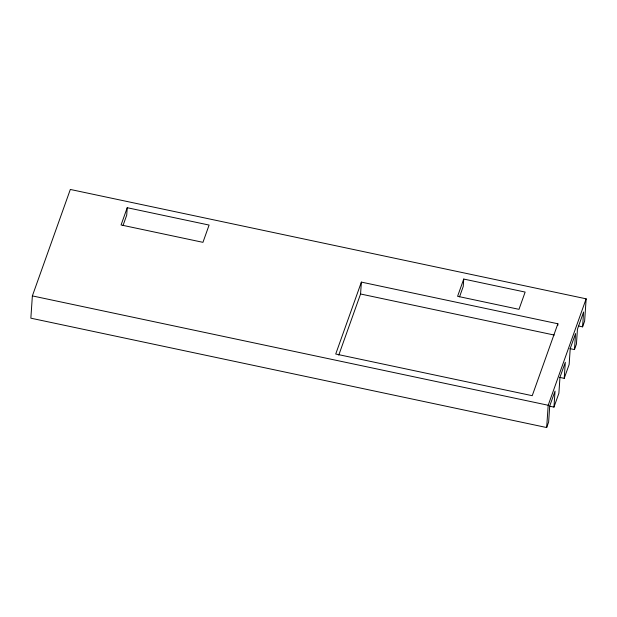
<?xml version="1.0" encoding="UTF-8"?>
<svg xmlns="http://www.w3.org/2000/svg" width="617" height="617" viewBox="0 0 617 617"><rect width="100%" height="100%" fill="white"/><g stroke="black" fill="none" stroke-linecap="round" stroke-linejoin="round"><path stroke-width="0.93" d="M578.808 326.046L582.579 326.848L584.631 321.095L586.15 298.821L70.33 189.458L32.369 295.905L30.85 318.179L546.67 427.542L548.621 422.074L549.716 406.032L555.045 391.078L553.958 407.112L549.431 406.156M127.225 207.713L121.071 224.974L202.947 242.334L209.101 225.066L127.225 207.713L126.724 215.14L123.03 225.49M338.764 355.122L360.567 293.993L361.377 282.108L557.876 323.771L557.753 325.599M463.737 279.054L457.583 296.314L518.99 309.333L525.144 292.072L463.737 279.054L463.236 286.481L459.542 296.839M546.67 427.542L548.189 405.261L586.15 298.821M559.688 377.388L564.216 378.344L565.311 362.302L559.974 377.265L558.879 393.307L553.958 407.112M569.946 348.62L574.473 349.577L575.568 333.535L570.231 348.497L569.136 364.539L564.216 378.344M582.579 326.848L583.589 311.994L577.435 329.262L576.425 344.109L574.473 349.577M361.377 282.108L335.725 354.027L532.232 395.69L557.876 323.771M360.567 293.993L554.243 335.054M32.369 295.905L548.189 405.261"/></g></svg>
